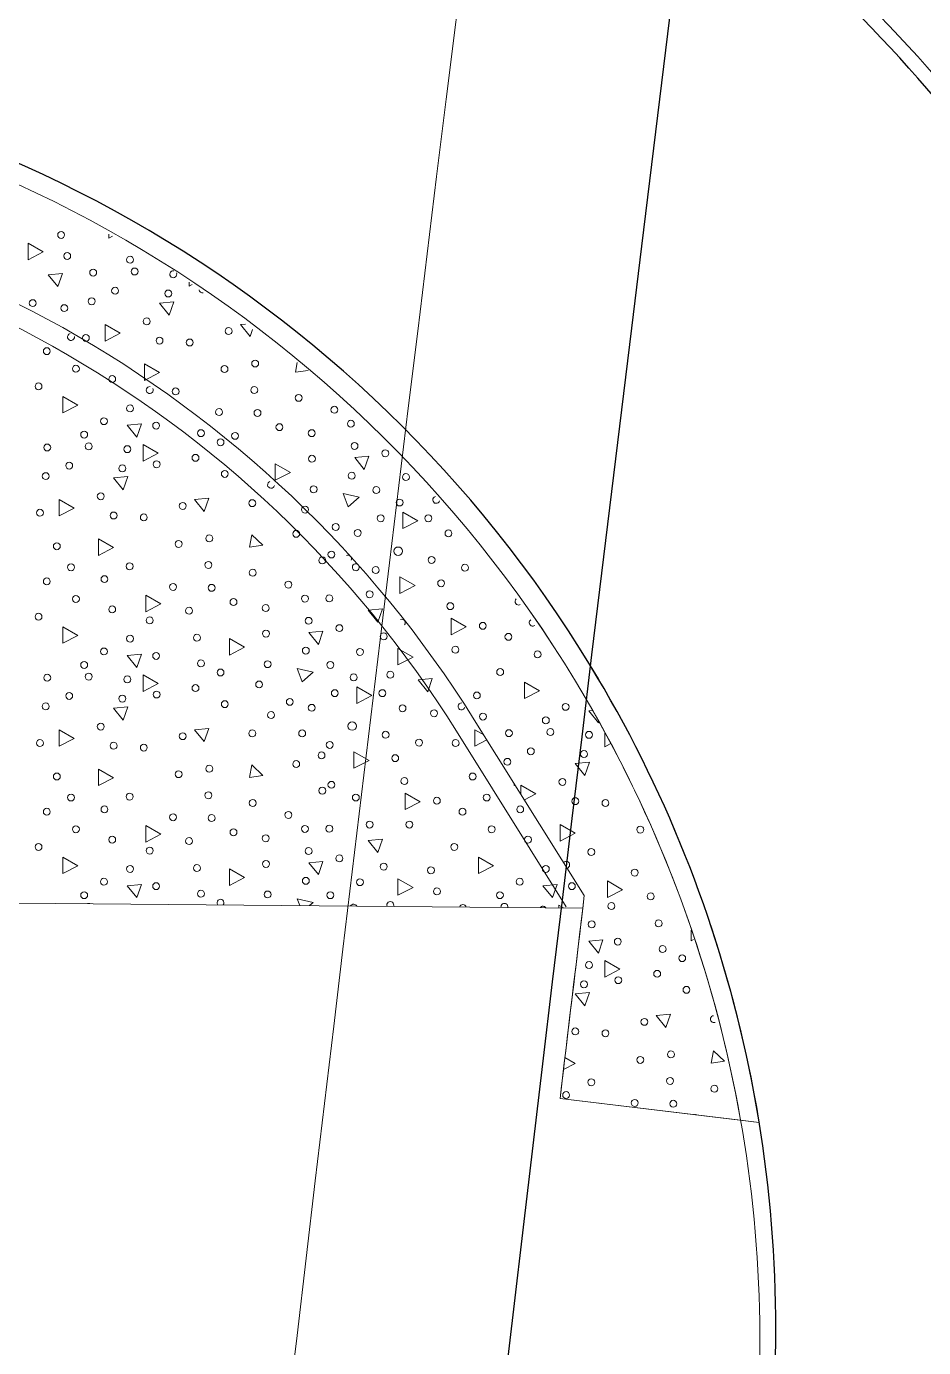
# Model space of a CAD drawing. Extents: x 2536801 to 2538856, y 7112140 to 7131569.
# Drawn here: x 2538382.5 to 2538424.8, y 7129073.7 to 7129136 of the extents above; entities that cross this region are included whole.
import ezdxf

# ---------------------------------------------------------------- set-up
doc = ezdxf.new("R2010")
doc.units = 0
doc.header["$LTSCALE"] = 100
doc.header["$MEASUREMENT"] = 0
for name, color, linetype, lineweight in [('D_BOC_XST', 4, 'Continuous', 13), ('D_CTB_1', 2, 'Continuous', 0), ('D_EOS_ML', 7, 'Continuous', 30), ('D_EOT_ML', 7, 'Continuous', 13), ('D_FOC_XST', 4, 'Continuous', 30), ('D_RIPRAP_1', 7, 'Continuous', 0)]:
    doc.layers.add(name, color=color, linetype=linetype, lineweight=lineweight)

msp = doc.modelspace()

# ---------------------------------------------------------------- linework, layer by layer
at = {"layer": 'D_BOC_XST', "linetype": 'Continuous', "lineweight": 0}
msp.add_arc((2538369.11, 7129084.553), 74.667, 36.96818, 53.16593, dxfattribs=at)
at = {"layer": 'D_BOC_XST', "lineweight": 0}
for start, end in [(30.2912, 89.49567), (353.35088, 30.2912)]:
    msp.add_arc((2538357.133, 7129073.991), 60, start, end, dxfattribs=at)
at = {"layer": 'D_CTB_1', "linetype": 'Continuous', "lineweight": 0, "ltscale": 0.025, "extrusion": (0, 0, -1)}
msp.add_arc((-2549729.581, 7127736.073), 11516, 6.670132, 11.5299872, dxfattribs=at)
at = {"layer": 'D_EOS_ML', "extrusion": (0, 0, -1)}
for radius, start, end in [(11515, 1.8249254, 11.5299872), (11485, 1.8249254, 10.3229376), (11403, 3.5272703, 8.5208017)]:
    msp.add_arc((-2549729.581, 7127736.073), radius, start, end, dxfattribs=at)
at = {"layer": 'D_EOT_ML', "extrusion": (0, 0, -1)}
for radius, start, end in [(11527, 1.8249254, 11.5299872), (11473, 1.8249254, 10.3226488), (11413, 3.6579404, 8.3726406)]:
    msp.add_arc((-2549729.581, 7127736.073), radius, start, end, dxfattribs=at)
at = {"layer": 'D_FOC_XST', "linetype": 'Continuous'}
msp.add_arc((2538369.11, 7129084.553), 74, 36.96818, 52.87042, dxfattribs=at)
at = {"layer": 'D_FOC_XST'}
for start, end in [(31.31227, 89.49567), (353.34705, 31.31227)]:
    msp.add_arc((2538357.881, 7129074.651), 60, start, end, dxfattribs=at)
at = {"layer": 'D_RIPRAP_1', "color": 7, "linetype": 'Continuous', "lineweight": 0}
for p, q in [((2538395.232, 7129119.668), (2538395.317, 7129120.129)), ((2538395.826, 7129119.752), (2538395.232, 7129119.668)), ((2538393.066, 7129111.424), (2538393.174, 7129112.008)), ((2538393.174, 7129112.008), (2538393.692, 7129111.512)), ((2538393.692, 7129111.512), (2538393.066, 7129111.424)), ((2538402.817, 7129102.754), (2538408.003, 7129094.462)), ((2538393.066, 7129100.568), (2538393.174, 7129101.152)), ((2538393.174, 7129101.152), (2538393.692, 7129100.656)), ((2538393.692, 7129100.656), (2538393.066, 7129100.568)), ((2538414.834, 7129087.1), (2538414.942, 7129087.684)), ((2538415.46, 7129087.188), (2538414.834, 7129087.1)), ((2538414.942, 7129087.684), (2538415.46, 7129087.188)), ((2538407.706, 7129085.424), (2538416.221, 7129084.409))]:
    msp.add_line(p, q, dxfattribs=at)
at = {"layer": 'D_RIPRAP_1', "color": 7, "linetype": 'Continuous', "lineweight": 0, "flags": 128}
for points in [[(2538223.748, 7129135.167), (2538357.661, 7129133.989, -0.264232), (2538408.941, 7129104.255, -0.088771), (2538416.221, 7129084.409), (2538417.1, 7129084.305, 0.096526), (2538409.142, 7129105.833, 0.259472), (2538358.409, 7129134.649), (2538223.754, 7129135.834, -0.000001)], [(2538262.85, 7129129.49), (2538358.357, 7129128.649, -0.25617), (2538403.665, 7129103.284), (2538408.851, 7129094.993, 0.000211), (2538407.706, 7129085.424), (2538416.221, 7129084.409, 0.088771), (2538408.941, 7129104.255, 0.264232), (2538357.661, 7129133.989), (2538223.748, 7129135.167)]]:
    msp.add_lwpolyline(points, format="xyb", dxfattribs=at)
for points in [[(2538416.221, 7129084.409, 0.088771), (2538408.941, 7129104.255, 0.264232), (2538357.661, 7129133.989), (2538223.748, 7129135.167, 0.000001), (2538223.748, 7129135.167), (2538223.747, 7129135.167, 0.000001), (2538223.747, 7129135.167, 0.033064), (2538217.241, 7129134.794, 0.005237), (2538216.217, 7129134.656, 0.000823), (2538211.673, 7129096.728), (2538217.347, 7129105.3, -0.253968), (2538262.85, 7129129.49), (2538358.357, 7129128.649, -0.25617), (2538403.665, 7129103.284), (2538408.851, 7129094.993, 0.000013), (2538408.781, 7129094.41, 0.000198), (2538407.706, 7129085.424)], [(2538211.673, 7129096.728, 0.000013), (2538211.604, 7129096.145), (2538408.781, 7129094.41, -0.000013), (2538408.851, 7129094.993), (2538403.665, 7129103.284, 0.25617), (2538358.357, 7129128.649), (2538262.85, 7129129.49, 0.253968), (2538217.347, 7129105.3)], [(2538211.673, 7129096.728, 0.000013), (2538211.604, 7129096.145), (2538408.781, 7129094.41, -0.000013), (2538408.851, 7129094.993), (2538403.665, 7129103.284, 0.25617), (2538358.357, 7129128.649), (2538262.85, 7129129.49, 0.253968), (2538217.347, 7129105.3)]]:
    msp.add_lwpolyline(points, format="xyb", close=True, dxfattribs=at)
for points in [[(2538382.626, 7129124.97), (2538382.626, 7129125.748), (2538383.338, 7129125.338)], [(2538383.578, 7129124.266), (2538384.246, 7129124.33), (2538384.03, 7129123.704)], [(2538388.822, 7129122.928), (2538389.49, 7129122.992), (2538389.274, 7129122.366)], [(2538386.252, 7129121.136), (2538386.252, 7129121.914), (2538386.964, 7129121.504)], [(2538388.108, 7129119.28), (2538388.108, 7129120.058), (2538388.82, 7129119.648)], [(2538384.258, 7129117.748), (2538384.258, 7129118.526), (2538384.97, 7129118.116)], [(2538387.296, 7129117.172), (2538387.964, 7129117.236), (2538387.748, 7129116.61)], [(2538388.046, 7129115.48), (2538388.046, 7129116.258), (2538388.758, 7129115.848)], [(2538394.28, 7129114.576), (2538394.28, 7129115.354), (2538394.992, 7129114.944)], [(2538398.026, 7129115.644), (2538398.694, 7129115.708), (2538398.478, 7129115.082)], [(2538386.656, 7129114.684), (2538387.324, 7129114.748), (2538387.108, 7129114.122)], [(2538397.714, 7129113.324), (2538397.476, 7129113.95), (2538398.232, 7129113.776)], [(2538384.086, 7129112.892), (2538384.086, 7129113.67), (2538384.798, 7129113.26)], [(2538390.476, 7129113.67), (2538391.144, 7129113.734), (2538390.928, 7129113.108)], [(2538400.292, 7129112.3), (2538400.292, 7129113.078), (2538401.004, 7129112.668)], [(2538385.942, 7129111.036), (2538385.942, 7129111.814), (2538386.654, 7129111.404)], [(2538400.156, 7129109.244), (2538400.156, 7129110.022), (2538400.868, 7129109.612)], [(2538388.17, 7129108.374), (2538388.17, 7129109.152), (2538388.882, 7129108.742)], [(2538398.662, 7129108.448), (2538399.33, 7129108.512), (2538399.114, 7129107.886)], [(2538384.258, 7129106.892), (2538384.258, 7129107.67), (2538384.97, 7129107.26)], [(2538402.566, 7129107.29), (2538402.566, 7129108.068), (2538403.278, 7129107.658)], [(2538392.114, 7129106.332), (2538392.114, 7129107.11), (2538392.826, 7129106.7)], [(2538395.86, 7129107.4), (2538396.528, 7129107.464), (2538396.312, 7129106.838)], [(2538400.062, 7129105.87), (2538400.062, 7129106.648), (2538400.774, 7129106.238)], [(2538387.296, 7129106.316), (2538387.964, 7129106.38), (2538387.748, 7129105.754)], [(2538388.046, 7129104.624), (2538388.046, 7129105.402), (2538388.758, 7129104.992)], [(2538395.548, 7129105.08), (2538395.31, 7129105.706), (2538396.066, 7129105.532)], [(2538401.014, 7129105.166), (2538401.682, 7129105.23), (2538401.466, 7129104.604)], [(2538398.126, 7129104.056), (2538398.126, 7129104.834), (2538398.838, 7129104.424)], [(2538406.026, 7129104.28), (2538406.026, 7129105.058), (2538406.738, 7129104.648)], [(2538386.656, 7129103.828), (2538387.324, 7129103.892), (2538387.108, 7129103.266)], [(2538384.086, 7129102.036), (2538384.086, 7129102.814), (2538384.798, 7129102.404)], [(2538390.476, 7129102.814), (2538391.144, 7129102.878), (2538390.928, 7129102.252)], [(2538397.99, 7129101), (2538397.99, 7129101.778), (2538398.702, 7129101.368)], [(2538385.942, 7129100.18), (2538385.942, 7129100.958), (2538386.654, 7129100.548)], [(2538408.424, 7129101.216), (2538409.092, 7129101.28), (2538408.876, 7129100.654)], [(2538400.4, 7129099.046), (2538400.4, 7129099.824), (2538401.112, 7129099.414)], [(2538407.71, 7129097.568), (2538407.71, 7129098.346), (2538408.422, 7129097.936)], [(2538388.17, 7129097.518), (2538388.17, 7129098.296), (2538388.882, 7129097.886)], [(2538398.662, 7129097.592), (2538399.33, 7129097.656), (2538399.114, 7129097.03)], [(2538384.258, 7129096.036), (2538384.258, 7129096.814), (2538384.97, 7129096.404)], [(2538395.86, 7129096.544), (2538396.528, 7129096.608), (2538396.312, 7129095.982)], [(2538403.86, 7129096.036), (2538403.86, 7129096.814), (2538404.572, 7129096.404)], [(2538392.114, 7129095.476), (2538392.114, 7129096.254), (2538392.826, 7129095.844)], [(2538387.296, 7129095.46), (2538387.964, 7129095.524), (2538387.748, 7129094.898)], [(2538400.062, 7129095.014), (2538400.062, 7129095.792), (2538400.774, 7129095.382)], [(2538406.898, 7129095.46), (2538407.566, 7129095.524), (2538407.35, 7129094.898)], [(2538409.938, 7129094.906), (2538409.938, 7129095.684), (2538410.65, 7129095.274)], [(2538409.064, 7129092.848), (2538409.732, 7129092.912), (2538409.516, 7129092.286)], [(2538409.814, 7129091.156), (2538409.814, 7129091.934), (2538410.526, 7129091.524)], [(2538408.424, 7129090.36), (2538409.092, 7129090.424), (2538408.876, 7129089.798)], [(2538412.244, 7129089.346), (2538412.912, 7129089.41), (2538412.696, 7129088.784)]]:
    msp.add_lwpolyline(points, close=True, dxfattribs=at)
for points in [[(2538386.6, 7129126.083), (2538386.424, 7129125.992), (2538386.424, 7129126.173)], [(2538390.362, 7129123.802), (2538390.212, 7129123.724), (2538390.212, 7129123.913)], [(2538393.211, 7129121.69), (2538393.094, 7129121.352), (2538392.642, 7129121.914), (2538392.878, 7129121.937)], [(2538409.536, 7129103.2), (2538409.516, 7129103.142), (2538409.064, 7129103.704), (2538409.242, 7129103.721)], [(2538404.261, 7129102.332), (2538403.688, 7129102.036), (2538403.688, 7129102.814), (2538404.112, 7129102.57)], [(2538410.07, 7129102.144), (2538409.814, 7129102.012), (2538409.814, 7129102.706)], [(2538405.591, 7129100.204), (2538405.544, 7129100.18), (2538405.544, 7129100.28)], [(2538405.854, 7129099.784), (2538405.854, 7129100.202), (2538406.566, 7129099.792), (2538406.024, 7129099.512)], [(2538395.432, 7129094.527), (2538395.31, 7129094.85), (2538396.066, 7129094.676), (2538395.891, 7129094.523)], [(2538407.648, 7129094.42), (2538407.648, 7129094.546), (2538407.87, 7129094.418)], [(2538413.998, 7129092.924), (2538413.882, 7129092.864), (2538413.882, 7129093.369)], [(2538407.938, 7129087.359), (2538408.422, 7129087.08), (2538407.87, 7129086.795)]]:
    msp.add_lwpolyline(points, dxfattribs=at)
at = {"layer": 'D_RIPRAP_1', "color": 7, "lineweight": 0, "flags": 128}
msp.add_lwpolyline([(2538407.706, 7129085.424), (2538417.1, 7129084.305)], dxfattribs=at)
at = {"layer": 'D_RIPRAP_1', "color": 7, "linetype": 'Continuous', "lineweight": 0}
for centre, radius in [((2538384.182, 7129126.142), 0.163), ((2538384.468, 7129125.148), 0.163), ((2538387.434, 7129124.97), 0.163), ((2538385.692, 7129124.364), 0.163), ((2538387.648, 7129124.418), 0.163), ((2538386.728, 7129123.51), 0.163), ((2538389.234, 7129123.38), 0.163), ((2538382.844, 7129122.926), 0.163), ((2538384.332, 7129122.69), 0.163), ((2538385.622, 7129123.014), 0.163), ((2538388.218, 7129122.064), 0.163), ((2538385.348, 7129121.286), 0.163), ((2538392.08, 7129121.61), 0.163), ((2538383.506, 7129120.662), 0.163), ((2538388.822, 7129121.158), 0.163), ((2538390.246, 7129121.07), 0.163), ((2538393.332, 7129120.078), 0.163), ((2538384.878, 7129119.834), 0.163), ((2538386.59, 7129119.344), 0.163), ((2538391.886, 7129119.818), 0.163), ((2538383.116, 7129119), 0.163), ((2538389.578, 7129118.762), 0.163), ((2538393.29, 7129118.826), 0.163), ((2538395.382, 7129118.46), 0.163), ((2538387.434, 7129117.964), 0.163), ((2538391.628, 7129117.79), 0.163), ((2538393.442, 7129117.748), 0.163), ((2538397.066, 7129117.898), 0.163), ((2538386.202, 7129117.36), 0.163), ((2538388.662, 7129117.152), 0.163), ((2538394.476, 7129117.078), 0.163), ((2538397.844, 7129117.24), 0.163), ((2538385.268, 7129116.726), 0.163), ((2538390.776, 7129116.796), 0.163), ((2538391.698, 7129116.368), 0.163), ((2538392.382, 7129116.668), 0.163), ((2538395.996, 7129116.796), 0.163), ((2538383.526, 7129116.12), 0.163), ((2538385.482, 7129116.174), 0.163), ((2538387.304, 7129116.042), 0.163), ((2538390.518, 7129115.632), 0.163), ((2538396.008, 7129115.588), 0.163), ((2538398.016, 7129116.194), 0.163), ((2538399.468, 7129115.848), 0.163), ((2538384.562, 7129115.266), 0.163), ((2538387.068, 7129115.136), 0.163), ((2538388.684, 7129115.33), 0.163), ((2538383.456, 7129114.77), 0.163), ((2538391.9, 7129114.876), 0.163), ((2538397.886, 7129114.79), 0.163), ((2538400.438, 7129114.726), 0.163), ((2538386.052, 7129113.82), 0.163), ((2538396.086, 7129114.148), 0.163), ((2538399.042, 7129114.114), 0.163), ((2538389.914, 7129113.366), 0.163), ((2538393.194, 7129113.496), 0.163), ((2538395.684, 7129113.192), 0.163), ((2538400.142, 7129113.526), 0.163), ((2538383.182, 7129113.042), 0.163), ((2538386.656, 7129112.914), 0.163), ((2538388.08, 7129112.826), 0.163), ((2538399.252, 7129112.782), 0.163), ((2538401.496, 7129112.782), 0.163), ((2538395.266, 7129112.05), 0.163), ((2538397.13, 7129112.372), 0.163), ((2538398.166, 7129112.092), 0.163), ((2538402.446, 7129112.07), 0.163), ((2538383.98, 7129111.466), 0.163), ((2538389.72, 7129111.574), 0.163), ((2538391.166, 7129111.834), 0.163), ((2538400.072, 7129111.23), 0.199), ((2538396.498, 7129110.798), 0.163), ((2538396.928, 7129111.074), 0.163), ((2538401.648, 7129110.82), 0.163), ((2538384.648, 7129110.474), 0.163), ((2538387.412, 7129110.518), 0.163), ((2538391.124, 7129110.582), 0.163), ((2538393.216, 7129110.216), 0.163), ((2538399.014, 7129110.344), 0.163), ((2538403.224, 7129110.452), 0.163), ((2538383.506, 7129109.806), 0.163), ((2538386.226, 7129109.914), 0.163), ((2538389.462, 7129109.546), 0.163), ((2538391.276, 7129109.504), 0.163), ((2538394.9, 7129109.654), 0.163), ((2538402.1, 7129109.718), 0.163), ((2538384.878, 7129108.978), 0.163), ((2538392.31, 7129108.834), 0.163), ((2538395.678, 7129108.996), 0.163), ((2538396.826, 7129109.006), 0.163), ((2538398.726, 7129109.2), 0.163), ((2538383.116, 7129108.144), 0.163), ((2538386.59, 7129108.488), 0.163), ((2538390.216, 7129108.424), 0.163), ((2538393.83, 7129108.552), 0.163), ((2538402.532, 7129108.64), 0.163), ((2538388.36, 7129107.97), 0.163), ((2538395.85, 7129107.95), 0.163), ((2538397.302, 7129107.604), 0.163), ((2538404.064, 7129107.712), 0.163), ((2538387.434, 7129107.108), 0.163), ((2538390.584, 7129107.15), 0.163), ((2538393.842, 7129107.344), 0.163), ((2538399.394, 7129107.216), 0.163), ((2538405.274, 7129107.194), 0.163), ((2538386.202, 7129106.504), 0.163), ((2538388.662, 7129106.296), 0.163), ((2538395.72, 7129106.546), 0.163), ((2538398.272, 7129106.482), 0.163), ((2538402.77, 7129106.588), 0.163), ((2538406.646, 7129106.366), 0.163), ((2538385.268, 7129105.87), 0.163), ((2538390.776, 7129105.94), 0.163), ((2538393.92, 7129105.904), 0.163), ((2538396.876, 7129105.87), 0.163), ((2538383.526, 7129105.264), 0.163), ((2538385.482, 7129105.318), 0.163), ((2538387.304, 7129105.186), 0.163), ((2538391.698, 7129105.512), 0.163), ((2538397.976, 7129105.282), 0.163), ((2538399.7, 7129105.406), 0.163), ((2538404.884, 7129105.532), 0.163), ((2538384.562, 7129104.41), 0.163), ((2538388.684, 7129104.474), 0.163), ((2538390.518, 7129104.776), 0.163), ((2538393.518, 7129104.948), 0.163), ((2538397.086, 7129104.538), 0.163), ((2538399.33, 7129104.538), 0.163), ((2538403.784, 7129104.43), 0.163), ((2538383.456, 7129103.914), 0.163), ((2538387.068, 7129104.28), 0.163), ((2538391.9, 7129104.02), 0.163), ((2538394.964, 7129104.128), 0.163), ((2538396, 7129103.848), 0.163), ((2538400.28, 7129103.826), 0.163), ((2538407.97, 7129103.892), 0.163), ((2538394.08, 7129103.506), 0.163), ((2538401.768, 7129103.59), 0.163), ((2538404.07, 7129103.436), 0.163), ((2538407.036, 7129103.258), 0.163), ((2538386.052, 7129102.964), 0.163), ((2538389.914, 7129102.51), 0.163), ((2538393.194, 7129102.64), 0.163), ((2538395.548, 7129102.64), 0.163), ((2538397.906, 7129102.986), 0.199), ((2538399.482, 7129102.576), 0.163), ((2538405.294, 7129102.652), 0.163), ((2538407.25, 7129102.706), 0.163), ((2538409.072, 7129102.574), 0.163), ((2538383.182, 7129102.186), 0.163), ((2538386.656, 7129102.058), 0.163), ((2538388.08, 7129101.97), 0.163), ((2538396.848, 7129102.1), 0.163), ((2538401.058, 7129102.208), 0.163), ((2538402.784, 7129102.186), 0.163), ((2538396.46, 7129101.604), 0.163), ((2538399.934, 7129101.474), 0.163), ((2538405.224, 7129101.302), 0.163), ((2538406.33, 7129101.798), 0.163), ((2538408.836, 7129101.668), 0.163), ((2538389.72, 7129100.718), 0.163), ((2538391.166, 7129100.978), 0.163), ((2538395.266, 7129101.194), 0.163), ((2538383.98, 7129100.61), 0.163), ((2538396.928, 7129100.218), 0.163), ((2538400.366, 7129100.396), 0.163), ((2538403.582, 7129100.61), 0.163), ((2538407.82, 7129100.352), 0.163), ((2538384.648, 7129099.618), 0.163), ((2538387.412, 7129099.662), 0.163), ((2538391.124, 7129099.726), 0.163), ((2538396.498, 7129099.942), 0.163), ((2538398.078, 7129099.618), 0.163), ((2538401.898, 7129099.468), 0.163), ((2538404.25, 7129099.618), 0.163), ((2538408.424, 7129099.446), 0.163), ((2538383.506, 7129098.95), 0.163), ((2538386.226, 7129099.058), 0.163), ((2538393.216, 7129099.36), 0.163), ((2538394.9, 7129098.798), 0.163), ((2538403.108, 7129098.95), 0.163), ((2538405.828, 7129099.058), 0.163), ((2538409.848, 7129099.358), 0.163), ((2538389.462, 7129098.69), 0.163), ((2538391.276, 7129098.648), 0.163), ((2538395.678, 7129098.14), 0.163), ((2538396.826, 7129098.15), 0.163), ((2538398.726, 7129098.344), 0.163), ((2538400.604, 7129098.344), 0.163), ((2538384.878, 7129098.122), 0.163), ((2538386.59, 7129097.632), 0.163), ((2538390.216, 7129097.568), 0.163), ((2538392.31, 7129097.978), 0.163), ((2538393.83, 7129097.696), 0.163), ((2538404.48, 7129098.122), 0.163), ((2538406.192, 7129097.632), 0.163), ((2538411.488, 7129098.106), 0.163), ((2538383.116, 7129097.288), 0.163), ((2538388.36, 7129097.114), 0.163), ((2538395.85, 7129097.094), 0.163), ((2538402.718, 7129097.288), 0.163), ((2538409.18, 7129097.05), 0.163), ((2538390.584, 7129096.294), 0.163), ((2538393.842, 7129096.488), 0.163), ((2538397.302, 7129096.748), 0.163), ((2538399.394, 7129096.36), 0.163), ((2538386.202, 7129095.648), 0.163), ((2538387.434, 7129096.252), 0.163), ((2538395.72, 7129095.69), 0.163), ((2538401.618, 7129096.186), 0.163), ((2538405.804, 7129095.648), 0.163), ((2538407.036, 7129096.252), 0.163), ((2538411.23, 7129096.078), 0.163), ((2538388.662, 7129095.44), 0.163), ((2538390.776, 7129095.084), 0.163), ((2538393.92, 7129095.048), 0.163), ((2538398.272, 7129095.626), 0.163), ((2538401.904, 7129095.192), 0.163), ((2538408.264, 7129095.44), 0.163), ((2538385.268, 7129095.014), 0.163), ((2538396.876, 7129095.014), 0.163), ((2538404.87, 7129095.014), 0.163), ((2538410.128, 7129094.502), 0.163), ((2538411.984, 7129094.956), 0.163), ((2538409.202, 7129093.64), 0.163), ((2538412.352, 7129093.682), 0.163), ((2538410.43, 7129092.828), 0.163), ((2538412.544, 7129092.472), 0.163), ((2538413.466, 7129092.044), 0.163), ((2538409.072, 7129091.718), 0.163), ((2538412.286, 7129091.308), 0.163), ((2538408.836, 7129090.812), 0.163), ((2538410.452, 7129091.006), 0.163), ((2538413.668, 7129090.552), 0.163), ((2538411.682, 7129089.042), 0.163), ((2538408.424, 7129088.59), 0.163), ((2538409.848, 7129088.502), 0.163), ((2538411.488, 7129087.25), 0.163), ((2538412.934, 7129087.51), 0.163), ((2538409.18, 7129086.194), 0.163), ((2538412.892, 7129086.258), 0.163), ((2538414.984, 7129085.892), 0.163), ((2538407.994, 7129085.59), 0.163), ((2538411.23, 7129085.222), 0.163), ((2538413.044, 7129085.18), 0.163)]:
    msp.add_circle(centre, radius, dxfattribs=at)
at = {"layer": 'D_RIPRAP_1', "color": 7, "lineweight": 0, "extrusion": (0, 0, -1)}
msp.add_arc((-2538369.11, 7129084.553), 74.667, 126.83407, 143.03182, dxfattribs=at)
at = {"layer": 'D_RIPRAP_1', "color": 7, "lineweight": 0}
for centre, radius, start, end in [((2538357.133, 7129073.991), 60, 30.2912, 89.49567), ((2538357.133, 7129073.991), 60, 9.99966, 30.2912), ((2549729.581, 7127736.073), 11402, 173.1550733, 173.2034976)]:
    msp.add_arc(centre, radius, start, end, dxfattribs=at)
at = {"layer": 'D_RIPRAP_1', "color": 7, "linetype": 'Continuous', "lineweight": 0}
for centre, radius, start, end in [((2538357.881, 7129074.651), 53, 32.02171, 89.49567), ((2538389.47, 7129124.286), 0.163, 82.93947, 23.96955), ((2538390.85, 7129123.574), 0.163, 184.81539, 282.09363), ((2538384.648, 7129121.33), 0.163, 104.16346, 8.71398), ((2538388.36, 7129118.826), 0.163, 84.30204, 28.5754), ((2538394.08, 7129114.362), 0.163, 107.85246, 345.49138), ((2538401.866, 7129113.65), 0.163, 102.92671, 345.45166), ((2538397.714, 7129110.884), 0.163, 331.24657, 119.84355), ((2538398.078, 7129110.474), 0.163, 59.52105, 14.28918), ((2538398.626, 7129109.848), 0.163, 18.24267, 72.84744), ((2538405.748, 7129108.854), 0.163, 130.2495, 299.59823), ((2538400.244, 7129107.862), 0.163, 321.54704, 111.13633), ((2538406.416, 7129107.862), 0.163, 123.14283, 306.70491), ((2538403.058, 7129103.914), 0.163, 85.6193, 348.19093), ((2538407.994, 7129096.446), 0.163, 286.19776, 137.84567), ((2538385.482, 7129094.462), 0.163, 69.24106, 109.75028), ((2538391.698, 7129094.656), 0.163, 323.56052, 215.43081), ((2538397.976, 7129094.426), 0.163, 28.47903, 150.5123), ((2538399.7, 7129094.55), 0.163, 337.85313, 201.1382), ((2538403.128, 7129094.408), 0.163, 17.96837, 161.02296), ((2538405.084, 7129094.462), 0.163, 352.61358, 186.37776), ((2538406.906, 7129094.33), 0.163, 35.73834, 143.25299), ((2538414.962, 7129089.172), 0.163, 99.26538, 289.99925), ((2538414.078, 7129084.51), 0.163, 63.5892, 102.8178)]:
    msp.add_arc(centre, radius, start, end, dxfattribs=at)

doc.saveas('drawing.dxf')
